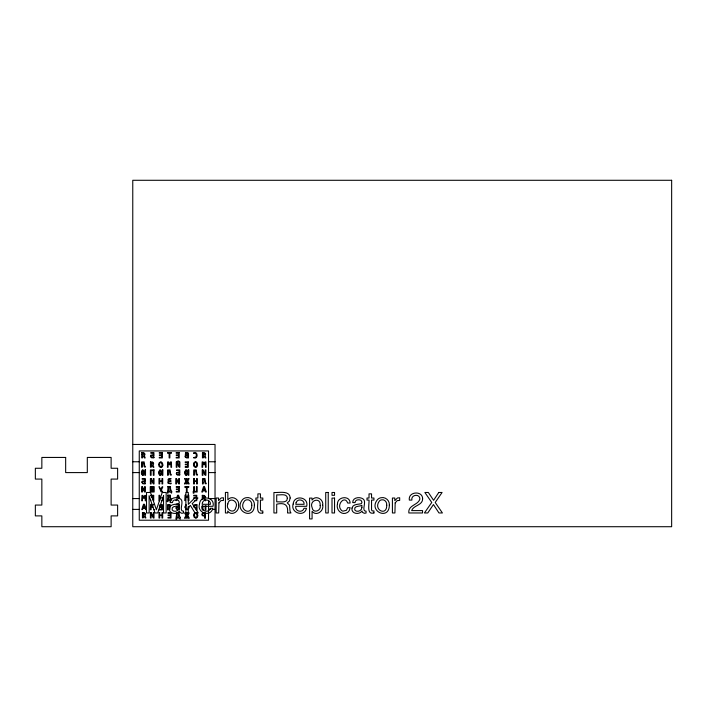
<?xml version="1.0" encoding="UTF-8"?>
<svg xmlns="http://www.w3.org/2000/svg" width="707" height="707" viewBox="0 0 707 707"><rect width="100%" height="100%" fill="white"/><g stroke="black" fill="none" stroke-linecap="round" stroke-linejoin="round"><path stroke-width="1.06" d="M195.98 512.637L197.059 515.226L197.801 514.97L196.617 512.831M176.98 499.416L176.609 500.583L175.813 500.583M187.594 497.357L188.186 495.943L188.301 500.565L188.99 500.565L188.725 495.209L187.859 495.209M187.912 508.748L188.283 507.52L189.034 507.52L188.513 509.181L187.488 509.809M153.145 505.045L152.509 506.442L151.519 504.356L150.635 504.356L150.37 509.72L151.086 509.72L151.236 505.09L152.129 507.219L152.889 507.219M186.109 505.372L185.676 506.831L184.925 506.831L186.074 504.515M205.101 498.002L205.419 497.445L202.282 497.551L202.282 499.416M189.034 506.68L188.292 506.946L188.23 506.3M204.217 512.716L202.476 513.114L201.902 514.36L203.899 513.326L205.401 514.228L205.401 512.716M132.766 444.447L215.034 444.447L215.034 526.715M132.766 461.768L139.261 461.768M208.538 461.768L215.034 461.768M132.766 472.594L139.261 472.594M208.538 472.594L215.034 472.594M185.923 495.209L185.031 495.209L184.774 500.565L185.49 500.565L185.641 495.943L186.233 497.357M150.679 495.307L153.728 495.307L153.728 500.671M150.679 495.925L152.995 495.925L152.995 497.587L151.519 497.587M161.205 497.578L159.702 497.578L159.702 495.307L158.978 495.307L158.978 500.671L159.702 500.671L159.702 498.205L161.205 498.205M176.644 498.046L177.413 498.046M179.498 498.046L178.774 498.046L178.995 498.762M132.766 498.568L139.261 498.568M215.034 498.568L208.538 498.568L208.538 450.942L139.261 450.942L139.261 520.219L208.538 520.219L208.538 500.423M161.956 500.671L162.681 500.671L162.681 497.454M194.752 500.671L196.776 500.671L196.776 495.307L193.736 495.307L193.736 495.925L196.051 495.925L196.051 497.587L193.824 497.587L193.824 498.196M153.454 504.356L154.32 504.356M176.299 504.277L179.428 504.277M160.312 504.551L162.336 504.551L162.336 509.906L159.296 509.906L159.296 509.287L161.611 509.287L161.611 507.44L159.384 507.44M159.296 505.16L161.611 505.16L161.611 506.822L159.384 506.822M132.766 509.394L139.261 509.394M208.538 509.394L210.704 509.394M212.869 509.394L215.034 509.394M179.278 509.641L176.891 509.438L175.919 507.962L177.271 508.916L179.516 508.607M153.896 509.72L154.586 509.72M204.146 498.665L203.015 498.647L203.015 499.275M186.241 509.694L184.916 507.246L185.676 507.246L186.33 509.005M193.983 507.317L196.192 507.988L196.36 510.074L197.067 510.074L197.067 506.839L194.708 507.352L194.337 506.778M171.607 500.079L170.564 497.843L169.786 497.613L170.157 499.442L168.487 499.884L168.487 497.781L167.753 497.781L167.214 501.555L167.842 501.67L168.275 500.503L170.908 500.945M170.095 509.226L169.406 505.178L168.293 505.311L168.186 509.906L167.568 509.906L167.568 504.586L170.087 504.551L170.299 506.592M204.482 499.23L205.003 500.715L205.719 500.715L205.498 499.867M178.765 504.895L178.783 506.477L176.078 507.343L178.597 507.087L178.783 507.838L179.516 507.776L179.516 504.833M205.878 505.62L205.878 509.906L205.145 509.906L205.145 506.141M202.953 506.141L202.953 509.906L202.22 509.906L202.22 505.62M187.267 512.884L187.267 514.855L188.504 512.884L189.22 512.884L187.956 515.483L189.273 518.24L188.522 518.24L187.267 515.491L187.267 518.24L186.595 518.24L186.595 515.491L185.34 518.24L184.562 518.24L185.888 515.465L184.642 512.884L185.34 512.884L186.595 514.882L186.595 512.884M152.995 498.196L152.995 500.043M150.679 500.043L150.679 500.671M162.548 491.365L162.548 491.992L160.966 491.639L159.022 486.646L160.896 489.058L162.301 486.646L162.796 486.964L161.134 490.64L162.548 491.365M163.573 495.687L163.52 512.964L166.154 512.964L166.154 492.479L162.221 492.479L156.38 509.8L150.494 492.479L146.517 492.479L146.517 512.964L149.168 512.964L149.097 495.687L154.983 512.964L157.732 512.964L163.573 495.687M196.458 455.025L196.033 456.846L193.541 457.747C198.358 460.018 198.26 450.615 193.541 452.78L193.541 453.47L195.759 453.461L196.458 455.025M141.745 452.586L141.745 454.221L142.478 454.221L142.841 453.205L144.953 454.088L143.91 452.701L141.745 452.586M142.443 512.575L142.434 514.21L143.176 514.21L143.539 513.185L145.651 514.069L144.608 512.681L142.443 512.575M145.518 469.908L145.509 475.272L144.785 475.272L144.749 472.815L144.104 472.965L143.238 475.298L143.415 472.241L144.838 472.082L144.847 469.908L145.518 469.908M150.45 461.892L150.441 463.527L151.174 463.527L151.537 462.511L153.649 463.385L152.615 462.007L150.45 461.892M202.441 452.586L202.441 454.415L203.174 454.389L203.536 453.205L205.649 454.088L204.615 452.701L202.441 452.586M202.282 495.351L202.282 497.18L203.015 497.154L203.377 495.969L205.49 496.853L204.447 495.466L202.282 495.351M162.849 469.908L162.84 475.298L162.106 475.298L162.08 472.842L161.426 473.001L160.569 475.325L160.745 472.267L162.159 472.108L162.177 469.908L162.849 469.908M167.771 495.147L167.753 496.818L168.487 497.039L168.487 495.775L169.247 495.147L167.771 495.147M167.877 486.646L167.859 488.325L168.593 488.546L168.593 487.282L169.353 486.646L167.877 486.646M176.441 512.655L176.432 514.334L177.157 514.555L177.157 513.291L177.917 512.655L176.441 512.655M188.159 469.908L188.15 472.055L186.736 472.214L186.551 475.272L187.417 472.948L188.062 472.789L188.097 475.245L188.831 475.245L188.831 469.908L188.159 469.908M141.418 472.082L141.409 472.647L142.089 472.621L142.434 469.881L141.418 472.082M158.739 472.108L158.73 472.674L159.42 472.647L159.764 469.916L158.739 472.108M184.73 472.055L184.721 472.621L185.402 472.594L185.747 469.863L184.73 472.055M161.037 462.024L162.115 464.605L162.857 464.349L162.203 462.625L161.037 462.024M171.713 491.577L171.589 493.168L170.502 492.01L168.381 492.01L167.948 493.168L167.32 493.062L167.859 489.279L168.593 489.279L168.593 491.392L170.263 490.941L169.892 489.111L170.67 489.35L171.713 491.577M180.285 517.586L180.152 519.177L179.074 518.019L176.953 518.019L176.511 519.177L175.893 519.071L176.432 515.288L177.157 515.288L177.157 517.4L178.836 516.95L178.456 515.12L179.233 515.359L180.285 517.586M188.504 456.66L188.469 457.95L186.409 457.889L185.093 456.934L187.355 457.332L188.504 456.66M195.759 461.839L196.846 464.419L197.589 464.163L196.935 462.44L195.759 461.839M142.54 497.445L142.434 500.786L141.727 500.786L141.983 495.421L142.867 495.421L143.857 497.507L144.811 495.421L145.669 495.421L145.934 500.786L145.244 500.786L145.138 496.164L144.237 498.285L143.477 498.285L142.584 496.164L142.54 497.445M168.213 463.907L168.107 467.256L167.391 467.256L167.647 461.892L168.54 461.892L169.53 463.978L170.475 461.892L171.341 461.892L171.598 467.256L170.917 467.256L170.802 462.625L169.901 464.755L169.141 464.755L168.257 462.625L168.213 463.907M202.759 463.907L202.653 467.256L201.946 467.256L202.202 461.892L203.086 461.892L204.076 463.978L205.03 461.892L205.887 461.892L206.152 467.256L205.463 467.256L205.357 462.625L204.456 464.755L203.696 464.755L202.803 462.625L202.759 463.907M170.882 480.875L170.864 481.467L169.194 481.538L168.478 482.377L169.371 483.349L171.288 483.093L170.855 483.888L167.983 483.234L167.78 481.874L168.602 481.131L167.895 479.965L168.549 478.727L171.147 478.754L168.849 479.408L168.655 480.026L169.503 480.848L170.882 480.875M142.478 457.296L142.452 457.95L141.745 457.853L141.745 454.787L144.882 454.689L144.387 455.838L145.182 457.95L144.475 457.95L143.044 455.732L142.478 455.882L142.478 457.296M143.176 517.277L143.15 517.931L142.434 517.833L142.434 514.776L145.58 514.669L145.085 515.818L145.881 517.931L145.165 517.931L143.742 515.712L143.176 515.871L143.176 517.277M151.174 466.593L151.148 467.256L150.441 467.159L150.441 464.092L153.578 463.986L153.083 465.144L153.887 467.256L153.172 467.256L151.74 465.038L151.174 465.188L151.174 466.593M203.174 457.296L203.148 457.95L202.441 457.853L202.441 454.787L205.578 454.689L205.083 455.838L205.887 457.95L205.171 457.95L203.74 455.732L203.174 455.882L203.174 457.296M159.517 464.207L158.748 464.49L159.048 463.041L160.445 462.024L159.517 464.207M194.239 464.022L193.471 464.305L193.771 462.855L195.176 461.839L194.239 464.022M194.452 514.829L193.691 515.111L193.992 513.653L195.388 512.646L194.452 514.829M320.165 505.408C321.667 510.949 312.865 513.874 312.114 507.617C308.844 500.07 320.987 496.641 320.165 505.408M227.795 503.985C225.197 509.774 234.388 514.555 235.749 507.723C239.231 501.175 228.856 496.296 227.795 503.985M238.568 505.213C239.744 511.143 231.64 516.746 227.734 511.055L227.734 512.964L225.418 512.964L225.418 492.408L227.857 492.408L227.857 499.84C231.666 494.767 239.753 499.283 238.568 505.213M254.396 505.178C254.29 520.812 233.116 511.329 242.395 499.822A6.169 6.169 0 0 1 245.992 497.737C250.49 496.606 254.9 500.609 254.396 505.178M337.451 504.047C335.834 509.659 341.631 515.774 347.137 512.628A5.126 5.126 0 0 0 349.391 510.251L350.124 507.679L347.676 507.679L346.421 510.295L342.992 511.152A3.075 3.075 0 0 1 340.96 509.712C336.329 504.639 344.892 494.865 347.676 503.048L350.124 503.048C350.018 495.05 337.204 496.544 337.451 504.047M389.354 505.178C389.248 520.812 368.073 511.329 377.344 499.822A6.169 6.169 0 0 1 380.949 497.737C385.448 496.606 389.857 500.609 389.354 505.178M199.498 504.064C196.484 512.884 210.854 517.604 212.807 508.28L210.341 508.28C209.122 513.247 201.053 511.594 202.069 506.3L213.019 506.3C215.414 496.8 200.09 494.538 199.498 504.064M293.166 504.064C290.153 512.884 304.531 517.604 306.476 508.28L304.01 508.28C302.799 513.247 294.722 511.594 295.738 506.3L306.688 506.3C309.083 496.8 293.758 494.538 293.166 504.064M322.728 505.169C324.045 511.055 316.232 516.72 312.087 511.294L312.087 518.92L309.578 518.92L309.578 498.099L312.017 498.099L312.017 500.079C315.649 494.732 323.833 499.257 322.728 505.169M287.342 498.267C287.396 503.57 279.795 501.493 276.702 501.864L276.702 494.865C279.786 495.333 287.21 492.973 287.342 498.267M169.433 508.068C168.266 513.812 176.706 515.2 179.437 510.984L179.861 512.363L181.743 513.282L183.475 513.035L183.475 511.179C178.438 511.249 184.147 502.156 180.904 499.239C177.625 496.429 169.936 497.215 170.113 502.589L172.455 502.589C172.517 499.575 176.37 499.248 178.464 500.362L179.375 502.226L178.774 503.676C175.663 504.506 170.272 503.888 169.433 508.068M352.015 508.068C350.849 513.812 359.289 515.2 362.019 510.984L362.452 512.363L364.335 513.282L366.067 513.035L366.067 511.179C361.021 511.249 366.739 502.156 363.486 499.239C360.217 496.429 352.519 497.215 352.705 502.589L355.047 502.589C355.108 499.575 358.953 499.248 361.047 500.362L361.966 502.226L361.357 503.676C358.246 504.506 352.855 503.888 352.015 508.068M142.346 466.046L142.24 467.256L141.621 467.256L141.621 461.927L144.14 461.892L144.679 465.86L145.448 466.788L145.015 467.265L144.148 466.567L143.459 462.519L142.346 462.652L142.346 466.046M168.293 474.061L168.186 475.272L167.568 475.272L167.568 469.952L170.087 469.908L170.626 473.876L171.403 474.804L170.97 475.281L170.095 474.583L169.406 470.544L168.293 470.676L168.293 474.061M194.46 474.061L194.354 475.272L193.736 475.272L193.736 469.952L196.254 469.908L196.793 473.876L197.571 474.804L197.138 475.281L196.263 474.583L195.574 470.544L194.46 470.676L194.46 474.061M203.218 482.731L203.112 483.933L202.485 483.933L202.485 478.612L205.012 478.577L205.551 482.536L206.32 483.473L205.887 483.95L205.021 483.252L204.332 479.205L203.218 479.337L203.218 482.731M422.645 498.903C422.618 505.425 413.489 505.16 411.642 510.595L422.547 510.595L422.547 512.964L408.84 512.964C407.789 505.01 418.297 505.169 419.87 499.018C419.967 493.345 410.714 494.591 411.881 500.079L409.326 500.079C407.921 491.383 422.795 490.358 422.645 498.903M162.857 465.179L162.336 466.841L161.311 467.468L162.106 465.179L162.857 465.179M197.58 464.994L197.067 466.655L196.033 467.283L196.829 464.994L197.58 464.994M197.801 515.801L197.28 517.462L196.254 518.09L197.05 515.801L197.801 515.801M251.78 505.249C252.01 516.561 238.312 509.933 244.109 501.546A3.411 3.411 0 0 1 246.381 499.893C249.651 498.965 252.196 502.156 251.78 505.249M386.729 505.249C386.968 516.561 373.261 509.933 379.058 501.546A3.411 3.411 0 0 1 381.338 499.893C384.599 498.965 387.153 502.156 386.729 505.249M290.162 498.002L289.402 501.016L287.272 502.898L289.552 505.222L290.047 511.249L290.939 512.964L287.537 512.964C288.447 504.957 284.788 502.377 276.702 504.179L276.702 512.964L273.927 512.964L273.927 492.479C278.77 492.947 289.87 489.995 290.162 498.002M179.304 507.387C179.507 510.808 174.09 512.822 172.172 509.959C171.023 505.523 176.891 506.689 179.304 505.364L179.304 507.387M361.896 507.387C362.099 510.808 356.673 512.822 354.755 509.959C353.606 505.523 359.483 506.689 361.896 505.364L361.896 507.387M218.931 502.871L218.684 512.964L216.174 512.964L216.174 498.028L218.551 498.028L218.551 500.609L221.22 497.967L223.439 497.763L223.439 500.415L220.938 500.644L218.931 502.871M395.178 502.871L394.921 512.964L392.412 512.964L392.412 498.028L394.798 498.028L394.798 500.609L397.467 497.967L399.676 497.763L399.676 500.415L397.175 500.644L395.178 502.871M202.485 502.544L202.14 504.303L210.439 504.303C210.933 499.663 203.925 498.179 202.485 502.544M296.153 502.544L295.809 504.303L304.107 504.303C304.602 499.663 297.594 498.179 296.153 502.544M193.745 505.408L193.568 506.185L195.565 505.152L197.067 506.053L197.067 504.551L194.708 504.665L193.745 505.408M143.362 507.06L143.132 507.776L144.944 507.776L144.723 507.06L145.448 507.06L146.287 509.597L145.536 509.597L145.156 508.43L142.929 508.43L142.558 509.597L141.762 509.597L142.593 507.06L143.362 507.06M144.042 504.913L143.592 506.345L142.823 506.345L143.512 504.241L144.511 504.241L145.209 506.345L144.493 506.345L144.042 504.913M178.093 495.899L177.643 497.33L176.874 497.33L177.563 495.227L178.562 495.227L179.26 497.33L178.544 497.33L178.093 495.899M203.386 489.474L203.156 490.19L204.968 490.19L204.747 489.474L205.472 489.474L206.311 492.01L205.551 492.01L205.18 490.844L202.953 490.844L202.582 492.01L201.787 492.01L202.617 489.474L203.386 489.474M204.067 487.317L203.616 488.758L202.847 488.758L203.536 486.646L204.535 486.646L205.233 488.758L204.517 488.758L204.067 487.317M185.985 455.821L184.995 456.351L185.676 454.919L185.278 454.433L185.941 453.991L187.355 454.884L187.779 453.885L188.504 453.982L188.504 456.121L187.779 456.209L187.602 455.494L185.985 455.821M154.002 457.394L153.764 457.95L151.378 457.747L150.405 456.271L151.758 457.226L153.278 456.846L154.002 457.394M145.395 483.394L145.156 483.95L142.77 483.747L141.798 482.271L143.15 483.226L144.661 482.837L145.395 483.394M179.843 474.697L179.605 475.254L177.218 475.051L176.246 473.575L177.598 474.53L179.118 474.15L179.843 474.697M186.489 481.175L185.234 483.933L184.456 483.933L185.782 481.149L184.536 478.568L185.234 478.568L186.489 480.566L186.489 478.568L187.161 478.568L187.161 480.539L188.398 478.568L189.114 478.568L187.85 481.167L189.176 483.933L188.416 483.933L187.161 481.184L187.161 483.933L186.489 483.933L186.489 481.175M204.685 515.014L203.042 515.527L201.999 514.952L202.768 515.854L204.526 516.154L204.694 518.24L205.401 518.24L205.401 515.014L204.685 515.014M438.773 492.479L433.585 500.317L428.354 492.479L424.88 492.479L431.756 502.465L424.421 512.964L427.77 512.964L433.444 504.542L438.967 512.964L442.414 512.964L435.203 502.465L442.078 492.479L438.773 492.479M150.918 455.228L150.564 455.662L153.083 455.396L153.278 456.148L154.002 456.086L153.914 452.586L150.785 452.586L150.785 453.187L153.26 453.205L153.278 454.795L150.918 455.228M142.301 481.228L141.948 481.653L144.467 481.396L144.661 482.147L145.395 482.077L145.297 478.586L142.169 478.586L142.169 479.187L144.643 479.205L144.661 480.787L142.301 481.228M176.759 472.532L176.405 472.956L178.924 472.7L179.118 473.451L179.843 473.39L179.755 469.89L176.626 469.89L176.626 470.491L179.101 470.509L179.118 472.09L176.759 472.532M194.734 498.028L188.292 504.374L188.292 492.479L185.879 492.479L185.879 512.964L188.292 512.964L188.292 507.361L190.395 505.434L195.052 512.964L198.26 512.964L192.224 503.623L197.942 498.028L194.734 498.028M185.782 452.816L185.349 453.231L188.504 453.487L187.876 452.586L185.782 452.816M262.81 512.964C255.192 515.173 258.267 503.879 257.887 500.079L255.863 500.079L255.863 498.028L257.887 498.028L257.887 493.857L260.423 493.857L260.423 498.028L262.81 498.028L262.81 500.079L260.423 500.079L260.423 509.827L260.954 510.869L262.81 510.984L262.81 512.964M373.941 512.964C366.323 515.173 369.399 503.879 369.019 500.079L366.995 500.079L366.995 498.028L369.019 498.028L369.019 493.857L371.555 493.857L371.555 498.028L373.941 498.028L373.941 500.079L371.555 500.079L371.555 509.827L372.085 510.869L373.941 510.984L373.941 512.964M193.691 491.356L193.197 491.374L193.25 493.168L193.904 493.168L193.904 492.01L197.182 492.01L197.182 486.646L196.449 486.646L196.449 491.374L194.425 491.374L194.425 486.646L193.691 486.646L193.691 491.356M142.098 473.222L141.427 473.248L141.506 473.999L142.584 475.36L142.098 473.222M159.429 473.248L158.748 473.275L158.828 474.026L159.906 475.387L159.429 473.248M185.42 473.204L184.739 473.222L184.819 473.982L185.897 475.334L185.42 473.204M671.65 180.285L132.766 180.285L132.766 526.715L671.65 526.715L671.65 180.285M162.327 452.586L159.287 452.586L159.287 453.205L161.603 453.205L161.603 454.866L159.375 454.866L159.375 455.485L161.603 455.485L161.603 457.332L159.287 457.332L159.287 457.95L162.327 457.95L162.327 452.586M171.448 452.586L167.541 452.586L167.541 453.214L169.123 453.214L169.123 457.95L169.866 457.95L169.866 453.214L171.448 453.214L171.448 452.586M179.216 452.586L176.176 452.586L176.176 453.205L178.482 453.205L178.482 454.866L176.264 454.866L176.264 455.485L178.482 455.485L178.482 457.332L176.176 457.332L176.176 457.95L179.216 457.95L179.216 452.586M65.663 457.438L41.846 457.438L41.846 468.264L35.35 468.264L35.35 479.081L41.846 479.081L41.846 505.063L35.35 505.063L35.35 515.889L41.846 515.889L41.846 526.715L111.123 526.715L111.123 515.889L117.618 515.889L117.618 505.063L111.123 505.063L111.123 479.081L117.618 479.081L117.618 468.264L111.123 468.264L111.123 457.438L87.306 457.438L87.306 472.594L65.663 472.594L65.663 457.438M178.809 461.123L177.298 461.123L177.298 461.865L178.809 461.865L178.809 461.123M176.927 461.892L176.237 461.892L176.237 467.256L176.962 467.256L176.962 463.2L179.18 467.256L179.87 467.256L179.87 461.892L179.145 461.892L179.145 465.948L176.927 461.892M188.256 461.892L185.216 461.892L185.216 462.511L187.532 462.511L187.532 464.172L185.305 464.172L185.305 464.782L187.532 464.782L187.532 466.629L185.216 466.629L185.216 467.256L188.256 467.256L188.256 461.892M194.222 464.729L193.462 464.729L193.868 466.346L195.432 467.318L194.222 464.729M159.499 464.914L158.739 464.914L159.146 466.54L160.71 467.513L159.499 464.914M154.029 469.908L150.379 469.908L150.379 475.272L151.104 475.272L151.104 470.562L153.304 470.562L153.304 475.272L154.029 475.272L154.029 469.908M202.918 469.908L202.229 469.908L202.229 475.272L202.962 475.272L202.962 471.224L205.171 475.272L205.87 475.272L205.87 469.908L205.136 469.908L205.136 473.964L202.918 469.908M144.051 471.463L143.362 471.463L143.079 469.899L144.051 471.463M161.373 471.489L160.692 471.489L160.401 469.934L161.373 471.489M187.364 471.436L186.683 471.436L186.392 469.881L187.364 471.436M151.077 478.568L150.388 478.568L150.388 483.933L151.112 483.933L151.112 479.885L153.331 483.933L154.02 483.933L154.02 478.568L153.295 478.568L153.295 482.625L151.077 478.568M159.729 478.568L158.995 478.568L158.995 483.933L159.729 483.933L159.729 481.467L161.974 481.467L161.974 483.933L162.707 483.933L162.707 478.568L161.974 478.568L161.974 480.84L159.729 480.84L159.729 478.568M176.476 478.568L175.787 478.568L175.787 483.933L176.511 483.933L176.511 479.885L178.73 483.933L179.419 483.933L179.419 478.568L178.694 478.568L178.694 482.625L176.476 478.568M194.337 478.568L193.603 478.568L193.603 483.933L194.337 483.933L194.337 481.467L196.581 481.467L196.581 483.933L197.315 483.933L197.315 478.568L196.581 478.568L196.581 480.84L194.337 480.84L194.337 478.568M142.363 486.646L141.674 486.646L141.674 492.01L142.407 492.01L142.407 487.963L144.617 492.01L145.315 492.01L145.315 486.646L144.582 486.646L144.582 490.702L142.363 486.646M150.918 486.646L150.246 486.646L150.246 492.01L154.17 492.01L154.17 486.646L153.499 486.646L153.499 491.418L152.535 491.418L152.535 486.646L151.881 486.646L151.881 491.418L150.918 491.418L150.918 486.646M179.304 486.646L176.264 486.646L176.264 487.264L178.579 487.264L178.579 488.926L176.352 488.926L176.352 489.536L178.579 489.536L178.579 491.383L176.264 491.383L176.264 492.01L179.304 492.01L179.304 486.646M188.716 486.646L184.81 486.646L184.81 487.273L186.392 487.273L186.392 492.01L187.134 492.01L187.134 487.273L188.716 487.273L188.716 486.646M328.234 492.479L325.724 492.479L325.724 512.964L328.234 512.964L328.234 492.479M334.552 492.479L332.007 492.479L332.007 495.324L334.552 495.324L334.552 492.479M334.552 498.099L332.007 498.099L332.007 512.964L334.552 512.964L334.552 498.099M151.077 512.663L150.388 512.663L150.388 518.028L151.112 518.028L151.112 513.971L153.331 518.028L154.02 518.028L154.02 512.663L153.295 512.663L153.295 516.72L151.077 512.663M159.72 512.663L158.987 512.663L158.987 518.028L159.72 518.028L159.72 515.562L161.965 515.562L161.965 518.028L162.698 518.028L162.698 512.663L161.965 512.663L161.965 514.935L159.72 514.935L159.72 512.663M171.014 512.663L167.974 512.663L167.974 513.282L170.29 513.282L170.29 514.943L168.063 514.943L168.063 515.553L170.29 515.553L170.29 517.4L167.974 517.4L167.974 518.028L171.014 518.028L171.014 512.663M194.443 515.536L193.683 515.536L194.089 517.153L195.653 518.125L194.443 515.536M170.458 486.761L169.777 486.69L169.83 488.422L170.59 488.705L170.458 486.761M170.352 495.262L169.671 495.192L169.724 496.924L170.484 497.207L170.352 495.262M179.021 512.769L178.341 512.699L178.403 514.431L179.154 514.714L179.021 512.769"/></g></svg>
